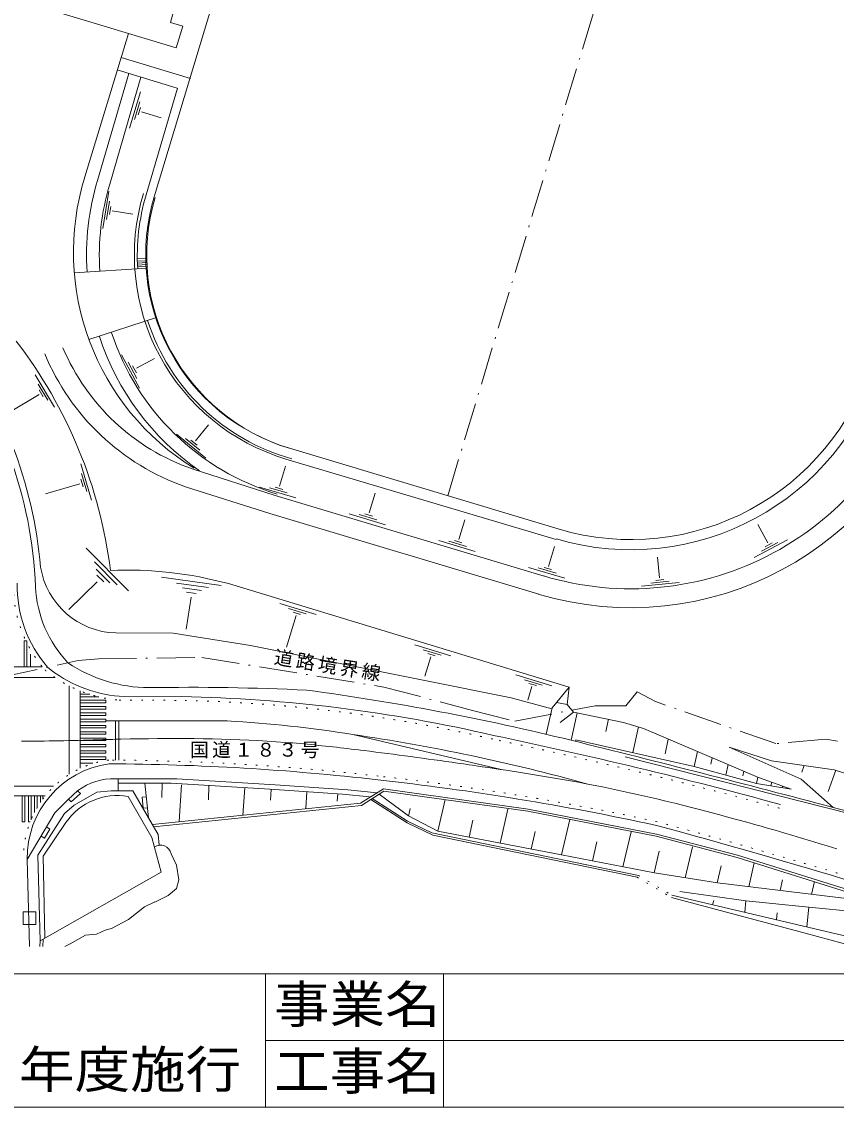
# Model space of a CAD drawing. Units: millimetres, scale not verified. Extents: x 23166 to 580729, y 12886 to 403886.
# Drawn here: x 259751 to 388940, y 12886 to 185052 of the extents above; entities that cross this region are included whole.
import ezdxf
from ezdxf.enums import TextEntityAlignment as Align

# ---------------------------------------------------------------- set-up
doc = ezdxf.new("R2010")
doc.units = ezdxf.units.MM
doc.header["$LTSCALE"] = 1000
for name, pattern in [('CHAIN', [18.5, 12, -1.5, 3.5, -1.5]), ('DASHED_DOTTED', [9.25, 6, -1.5, 0.25, -1.5]), ('DOTTED', [1.75, 0.25, -1.5])]:
    doc.linetypes.add(name, pattern=pattern)
for name, color, linetype, lineweight in [('建物', 4, 'Continuous', 5), ('敷地境界', 2, 'DASHED_DOTTED', 5), ('法', 7, 'Continuous', 5), ('法-2', 4, 'Continuous', 5), ('道路', 4, 'Continuous', 5), ('ｸﾞﾗﾝﾄﾞ', 3, 'Continuous', 5)]:
    doc.layers.add(name, color=color, linetype=linetype, lineweight=lineweight)
doc.styles.add('ＭＳ ゴシック', font='')
doc.styles.get('ＭＳ ゴシック').set_extended_font_data('MS Gothic')

msp = doc.modelspace()

# ---------------------------------------------------------------- linework, layer by layer
at = {"layer": '建物', "color": 2}
for p, q in [((284246, 180910), (265290, 186628)), ((283843, 186672), (283323, 184948)), ((285286, 184356), (283323, 184948)), ((285286, 184356), (284246, 180910))]:
    msp.add_line(p, q, dxfattribs=at)
at = {"layer": '敷地境界'}
for p, q in [((256345, 81039), (268707, 83729)), ((268707, 83729), (271956, 83998)), ((271956, 83998), (288320, 84237)), ((288320, 84237), (317168, 79532)), ((317168, 79532), (331265, 75835)), ((355582, 76569), (357379, 78758)), ((357379, 78758), (360256, 77219)), ((331265, 75835), (337936, 74126)), ((337936, 74126), (350700, 76569)), ((355582, 76569), (350700, 76569)), ((379338, 70555), (360256, 77219)), ((387279, 71270), (379338, 70555)), ((398226, 69240), (387279, 71270))]:
    msp.add_line(p, q, dxfattribs=at)
at = {"layer": '法'}
for p, q in [((276674, 183194), (269781, 160476)), ((275513, 179366), (286531, 176030)), ((274868, 177416), (284429, 174521)), ((276749, 176846), (271765, 159884)), ((278626, 176278), (273712, 159302)), ((284464, 174510), (279480, 157581)), ((279583, 147495), (278085, 147471)), ((279568, 147147), (278094, 147053)), ((279587, 146848), (278104, 146753)), ((279606, 146548), (278116, 146453)), ((279645, 145950), (268091, 145208)), ((279626, 146249), (278131, 146153)), ((281137, 138136), (270410, 134660)), ((344525, 102955), (301653, 115690)), ((346557, 79538), (292524, 95933)), ((283758, 88105), (274658, 88107)), ((296022, 86105), (283758, 88105)), ((337361, 77818), (296022, 86105)), ((346557, 79538), (343884, 76249)), ((346557, 79538), (346261, 76765)), ((343838, 76071), (337361, 77818)), ((343884, 76249), (342908, 72048)), ((346261, 76765), (344567, 77089)), ((346261, 76765), (347239, 75543)), ((347239, 75543), (355204, 73937)), ((355204, 73937), (358372, 72962)), ((358372, 72962), (376601, 65204)), ((347648, 71159), (347596, 70916)), ((366383, 66918), (347648, 71159)), ((383368, 64906), (371945, 69989)), ((371945, 69989), (378650, 67829)), ((378650, 67829), (388586, 66414)), ((376286, 64259), (366383, 66918)), ((388586, 66414), (407769, 60246)), ((274613, 64997), (284338, 65003)), ((275025, 64945), (275025, 63090)), ((275025, 64302), (283472, 64308)), ((279859, 58801), (279303, 64305)), ((283472, 64308), (299093, 63320)), ((284338, 65003), (299959, 64015)), ((299959, 64015), (311487, 63240)), ((376286, 64259), (381788, 63330)), ((376601, 65204), (381788, 63330)), ((388440, 60443), (383368, 64906)), ((267081, 61662), (268661, 63115)), ((269068, 62670), (267576, 61345)), ((268062, 60786), (271640, 62839)), ((268582, 63056), (269068, 62670)), ((271640, 62839), (273959, 63090)), ((273959, 63090), (277369, 63090)), ((280386, 55658), (276631, 62175)), ((281410, 56128), (277369, 63090)), ((278840, 62063), (279522, 62137)), ((278840, 62063), (279028, 60309)), ((299093, 63320), (310621, 62544)), ((310621, 62544), (314934, 62099)), ((311487, 63240), (316100, 62763)), ((313456, 61134), (317121, 63392)), ((313631, 60771), (317196, 63040)), ((316450, 62565), (321088, 59090)), ((317121, 63392), (340091, 60164)), ((317196, 63040), (340025, 59832)), ((265003, 59584), (267081, 61662)), ((268062, 60786), (266547, 59488)), ((267153, 61744), (267576, 61345)), ((279028, 60309), (279699, 60381)), ((280468, 57751), (313456, 61134)), ((280677, 57391), (313631, 60771)), ((315117, 61717), (320894, 57993)), ((315337, 61856), (320920, 58257)), ((396517, 58282), (388440, 60443)), ((265003, 59584), (260640, 52173)), ((266547, 59488), (262286, 52894)), ((321088, 59090), (325761, 56676)), ((340025, 59832), (360352, 55875)), ((340091, 60164), (360419, 56207)), ((263160, 52687), (266770, 58073)), ((264201, 57016), (263379, 55562)), ((264201, 57016), (263686, 57346)), ((320894, 57993), (324931, 56055)), ((320920, 58257), (324815, 56388)), ((262822, 55879), (263379, 55562)), ((281879, 50187), (280386, 55658)), ((281410, 56128), (281569, 54458)), ((324815, 56388), (357556, 49641)), ((324931, 56055), (357345, 49376)), ((325761, 56676), (345364, 52904)), ((360352, 55875), (373212, 52513)), ((360419, 56207), (373278, 52845)), ((262286, 52894), (262685, 39284)), ((263160, 52687), (263399, 39689)), ((283461, 53097), (284286, 51301)), ((345364, 52904), (360094, 50071)), ((373212, 52513), (396066, 45305)), ((281879, 50187), (262685, 39284)), ((284286, 51301), (284690, 48949)), ((360094, 50071), (370127, 48477)), ((284690, 48949), (284321, 47588)), ((370127, 48477), (396066, 45305)), ((284321, 47588), (282965, 46483)), ((394046, 39198), (362845, 46536)), ((374614, 45650), (364143, 47119)), ((280868, 45452), (279242, 44653)), ((282965, 46483), (280843, 45439)), ((384008, 40487), (362805, 46170)), ((384571, 44646), (374614, 45650)), ((259982, 41882), (259982, 43882)), ((259982, 43882), (261982, 43882)), ((261982, 43882), (261982, 41882)), ((279242, 44653), (276713, 42671)), ((392135, 43910), (384571, 44646)), ((261982, 41882), (259982, 41882)), ((276713, 42671), (273976, 41248)), ((269857, 40183), (267445, 38814)), ((271620, 40343), (269857, 40183)), ((272961, 40978), (271620, 40343)), ((273976, 41248), (272961, 40978)), ((391828, 38397), (384008, 40487)), ((262685, 39284), (262642, 38397)), ((263170, 39559), (263113, 38397)), ((267445, 38814), (266565, 38397))]:
    msp.add_line(p, q, dxfattribs=at)
at = {"layer": '法', "linetype": 'DOTTED'}
for p, q in [((357345, 49376), (362805, 46170)), ((357556, 49641), (362845, 46536))]:
    msp.add_line(p, q, dxfattribs=at)
at = {"layer": '法'}
for centre, radius, start, end in [((308180, 148497), 40224, 162.67345, 238.43846), ((311579, 147999), 41550, 163.37885, 183.66652), ((311579, 147999), 39518, 163.37886, 183.66156), ((311414, 148048), 33799, 163.21436, 253.21439), ((311579, 147999), 33499, 163.37883, 183.67136), ((311579, 147999), 33499, 197.95169, 254.40292), ((194316, 92868), 68662, 4.72647, 38.04134), ((199644, 88778), 74759, 7.10275, 37.62036), ((311579, 147999), 41550, 198.03076, 235.3242), ((311579, 147999), 39518, 198.09935, 253.37885), ((356343, 142919), 41613, 253.52646, 343.21431), ((275047, 100570), 12469, 189.29849, 268.21143), ((276490, 37135), 60945, 74.7462, 92.50159), ((274407, 55296), 9703, 88.78227, 126.30722), ((274911, 52406), 9919, 80.01312, 145.15683), ((281756, 52722), 1746, 12.40575, 123.59268)]:
    msp.add_arc(centre, radius, start, end, dxfattribs=at)
at = {"layer": '法-2'}
for p, q in [((278588, 173937), (276855, 168192)), ((278480, 172367), (277633, 169559)), ((278573, 171464), (278210, 170260)), ((278727, 170761), (281868, 169814)), ((273553, 158175), (272602, 152251)), ((273655, 156606), (273191, 153709)), ((273868, 155723), (273669, 154481)), ((274114, 155047), (277354, 154527)), ((275600, 132238), (278437, 126951)), ((276634, 131053), (278020, 128468)), ((277944, 130091), (280835, 131642)), ((277338, 130480), (277933, 129372)), ((261887, 129044), (264972, 123898)), ((262376, 127549), (263884, 125033)), ((262529, 125931), (257650, 123006)), ((262506, 126650), (263153, 125572)), ((287297, 118569), (289374, 121108)), ((284310, 119655), (288954, 115856)), ((285719, 118955), (287989, 117098)), ((286589, 118696), (287562, 117900)), ((269141, 114950), (270835, 109194)), ((300655, 111404), (301593, 114548)), ((269139, 112478), (269494, 111272)), ((269238, 113381), (270066, 110567)), ((268981, 111776), (263523, 110169)), ((297480, 111256), (303230, 109540)), ((299050, 111153), (301860, 110314)), ((299953, 111248), (301158, 110889)), ((314864, 107151), (315802, 110294)), ((311689, 107002), (317439, 105286)), ((313259, 106899), (316069, 106060)), ((314162, 106995), (315367, 106635)), ((329077, 102908), (330015, 106052)), ((378060, 102403), (376509, 105294)), ((325902, 102760), (331651, 101044)), ((327471, 102657), (330282, 101818)), ((328374, 102753), (329579, 102393)), ((343289, 98666), (344227, 101810)), ((381200, 102896), (375912, 100059)), ((379683, 102479), (377098, 101093)), ((378779, 102392), (377671, 101797)), ((269962, 101574), (276671, 94798)), ((360920, 96864), (360594, 100128)), ((271288, 99382), (274895, 95739)), ((271582, 98231), (273724, 96069)), ((340114, 98518), (345863, 96802)), ((341684, 98415), (344494, 97576)), ((342587, 98511), (343791, 98151)), ((271687, 97272), (272754, 96195)), ((281925, 96955), (291371, 95652)), ((361581, 96578), (360329, 96453)), ((267214, 91827), (271743, 96194)), ((284310, 96020), (289388, 95320)), ((285243, 95286), (288258, 94870)), ((364010, 96118), (358040, 95520)), ((362449, 96313), (359531, 96021)), ((285841, 88693), (286609, 93766)), ((285909, 94588), (287411, 94381)), ((300714, 92764), (306459, 91031)), ((302081, 91986), (304889, 91139)), ((302782, 91409), (303986, 91046)), ((303283, 90893), (301760, 85844)), ((322077, 86213), (327822, 84480)), ((323444, 85435), (326253, 84588)), ((324146, 84858), (325349, 84495)), ((324646, 84342), (323711, 81243)), ((338100, 81472), (343845, 79739)), ((339467, 80694), (342276, 79846)), ((340669, 79600), (340027, 77470)), ((340168, 80116), (341372, 79753)), ((345171, 73899), (347239, 75543)), ((346901, 71088), (347856, 75418)), ((352390, 72501), (352813, 74419)), ((356647, 69138), (357547, 73216)), ((361779, 68945), (362296, 71292)), ((366384, 66918), (366915, 69326)), ((369035, 67294), (369262, 68327)), ((371425, 65565), (371796, 67249)), ((374105, 65452), (374269, 66196)), ((383477, 66024), (383859, 67087)), ((387648, 62976), (388852, 66328)), ((281986, 62033), (282043, 64307)), ((284705, 58185), (285086, 64012)), ((289369, 61642), (289405, 63933)), ((376287, 64259), (376505, 65245)), ((378573, 63873), (378699, 64446)), ((380371, 63569), (380427, 63821)), ((294835, 59226), (295119, 63571)), ((299208, 61579), (299321, 63304)), ((304809, 60247), (304984, 62924)), ((309787, 61452), (309862, 62595)), ((326909, 61675), (325753, 56678)), ((321380, 60246), (321109, 59075)), ((336863, 60172), (335615, 54780)), ((331312, 58404), (330692, 55728)), ((346661, 58504), (345364, 52904)), ((341175, 56626), (340529, 53835)), ((356389, 56563), (355108, 51030)), ((350973, 54975), (350275, 51959)), ((360833, 53515), (360038, 50079)), ((366119, 54183), (364987, 49293)), ((370662, 51165), (370042, 48487)), ((375918, 51637), (375047, 47875)), ((380414, 48943), (380026, 47266)), ((385503, 48696), (385030, 46654)), ((369499, 45656), (369308, 45016)), ((374614, 45650), (374447, 43807)), ((379551, 43736), (379465, 42627)), ((384571, 44646), (384270, 41497))]:
    msp.add_line(p, q, dxfattribs=at)
at = {"layer": '道路', "color": 3}
for p, q in [((299974, 109928), (286774, 114142)), ((299112, 107054), (285711, 111302)), ((342604, 97135), (299974, 109928)), ((341742, 94262), (299112, 107054)), ((275231, 78071), (285099, 78013)), ((391336, 59377), (355458, 68468)), ((260986, 38397), (260640, 52173)), ((395583, 45881), (373280, 52848))]:
    msp.add_line(p, q, dxfattribs=at)
at = {"layer": '道路', "color": 7}
for p, q in [((260159, 82777), (260159, 86850)), ((260559, 86850), (260159, 86850)), ((260559, 82778), (260559, 86850)), ((261159, 82778), (261159, 84767)), ((262999, 82759), (249669, 82759)), ((265046, 81039), (248347, 81039)), ((267287, 65700), (267287, 79714)), ((269007, 66686), (269007, 78931)), ((269007, 78381), (270542, 78381)), ((269007, 77981), (271989, 77981)), ((269022, 77441), (273099, 77441)), ((269022, 77041), (273099, 77041)), ((269022, 76441), (273099, 76441)), ((269022, 76041), (273099, 76041)), ((273099, 77041), (273099, 77441)), ((273099, 76041), (273099, 76441)), ((269022, 75441), (273099, 75441)), ((269022, 75041), (273099, 75041)), ((269022, 74441), (273099, 74441)), ((269023, 74041), (273099, 74041)), ((273099, 75041), (273099, 75441)), ((273099, 74041), (273099, 74441)), ((273099, 74154), (292337, 74154)), ((274651, 74154), (274651, 67945)), ((275131, 74154), (275131, 67942)), ((269023, 73441), (273099, 73441)), ((269023, 73041), (273099, 73041)), ((269023, 72441), (273099, 72441)), ((273099, 73041), (273099, 73441)), ((273099, 72041), (273099, 72441)), ((269024, 72041), (273099, 72041)), ((269024, 71441), (273099, 71441)), ((269024, 71041), (273099, 71041)), ((273099, 71041), (273099, 71441)), ((312244, 72006), (335791, 66472)), ((269024, 70441), (273099, 70441)), ((269025, 70041), (273099, 70041)), ((269025, 69441), (273099, 69441)), ((269026, 69041), (273099, 69041)), ((273099, 70041), (273099, 70441)), ((273099, 69041), (273099, 69441)), ((269026, 68441), (273099, 68441)), ((269026, 68041), (273099, 68041)), ((269026, 67441), (271015, 67441)), ((273099, 68041), (273099, 68441)), ((247413, 63832), (264783, 63832)), ((249095, 62267), (263481, 62267)), ((259840, 62252), (259840, 58175)), ((260240, 62252), (260240, 58175)), ((260840, 62252), (260840, 58175)), ((261240, 62252), (261240, 58498)), ((261780, 62267), (261780, 59656)), ((262180, 62267), (262180, 60381)), ((262713, 62276), (262713, 61227)), ((263113, 62276), (263113, 61791)), ((259840, 58175), (260240, 58175)), ((260840, 58175), (261109, 58175))]:
    msp.add_line(p, q, dxfattribs=at)
at = {"layer": '道路', "color": 7, "linetype": 'DOTTED'}
msp.add_line((275227, 77472), (285096, 77414), dxfattribs=at)
at = {"layer": '道路', "linetype": 'CHAIN'}
for p, q in [((260187, 70961), (259735, 70965)), ((260966, 70958), (260187, 70961)), ((261745, 70958), (260966, 70958)), ((262524, 70962), (261745, 70958)), ((263302, 70968), (262524, 70962)), ((264081, 70978), (263302, 70968)), ((264859, 70990), (264081, 70978)), ((265638, 71005), (264859, 70990)), ((266416, 71021), (265638, 71005)), ((267194, 71039), (266416, 71021)), ((267973, 71059), (267194, 71039)), ((268751, 71080), (267973, 71059)), ((269529, 71101), (268751, 71080)), ((270307, 71124), (269529, 71101)), ((271086, 71146), (270307, 71124)), ((271864, 71169), (271086, 71146)), ((272642, 71191), (271864, 71169)), ((273421, 71213), (272642, 71191)), ((274199, 71234), (273421, 71213)), ((274651, 71245), (274199, 71234)), ((275491, 71266), (274651, 71245)), ((276940, 71298), (275491, 71266)), ((278389, 71324), (276940, 71298)), ((279839, 71345), (278389, 71324)), ((281288, 71361), (279839, 71345)), ((282738, 71370), (281288, 71361)), ((284188, 71373), (282738, 71370)), ((285637, 71369), (284188, 71373)), ((287087, 71358), (285637, 71369)), ((288536, 71339), (287087, 71358)), ((289985, 71312), (288536, 71339)), ((291434, 71277), (289985, 71312)), ((292882, 71232), (291434, 71277)), ((294330, 71179), (292882, 71232)), ((295777, 71116), (294330, 71179)), ((297224, 71044), (295777, 71116)), ((298670, 70961), (297224, 71044)), ((300116, 70867), (298670, 70961)), ((301560, 70762), (300116, 70867)), ((302398, 70696), (301560, 70762)), ((302734, 70669), (302398, 70696)), ((303315, 70620), (302734, 70669)), ((303895, 70569), (303315, 70620)), ((304476, 70516), (303895, 70569)), ((305056, 70462), (304476, 70516)), ((305636, 70406), (305056, 70462)), ((306216, 70349), (305636, 70406)), ((306796, 70290), (306216, 70349)), ((307375, 70230), (306796, 70290)), ((307955, 70169), (307375, 70230)), ((308534, 70106), (307955, 70169)), ((309114, 70042), (308534, 70106)), ((309693, 69977), (309114, 70042)), ((310272, 69911), (309693, 69977)), ((310851, 69844), (310272, 69911)), ((311430, 69777), (310851, 69844)), ((312009, 69708), (311430, 69777)), ((312588, 69638), (312009, 69708)), ((313166, 69568), (312588, 69638)), ((313502, 69527), (313166, 69568)), ((314040, 69461), (313502, 69527)), ((314969, 69346), (314040, 69461)), ((315897, 69229), (314969, 69346)), ((316825, 69111), (315897, 69229)), ((317753, 68992), (316825, 69111)), ((318681, 68871), (317753, 68992)), ((319608, 68749), (318681, 68871)), ((320535, 68625), (319608, 68749)), ((321463, 68501), (320535, 68625)), ((322390, 68375), (321463, 68501)), ((323317, 68249), (322390, 68375)), ((324243, 68121), (323317, 68249)), ((325170, 67992), (324243, 68121)), ((326096, 67862), (325170, 67992)), ((327023, 67732), (326096, 67862)), ((327949, 67600), (327023, 67732)), ((328875, 67468), (327949, 67600)), ((329801, 67335), (328875, 67468)), ((330728, 67202), (329801, 67335)), ((331265, 67124), (330728, 67202)), ((331820, 67043), (331265, 67124)), ((332777, 66903), (331820, 67043)), ((333734, 66762), (332777, 66903)), ((334691, 66621), (333734, 66762)), ((335648, 66477), (334691, 66621)), ((336604, 66333), (335648, 66477)), ((337561, 66187), (336604, 66333)), ((338517, 66039), (337561, 66187)), ((339472, 65889), (338517, 66039)), ((340428, 65737), (339472, 65889)), ((341383, 65582), (340428, 65737)), ((342337, 65426), (341383, 65582)), ((343291, 65266), (342337, 65426)), ((344244, 65104), (343291, 65266)), ((345197, 64939), (344244, 65104)), ((346150, 64771), (345197, 64939)), ((347102, 64599), (346150, 64771)), ((348053, 64424), (347102, 64599)), ((349003, 64246), (348053, 64424)), ((349554, 64141), (349003, 64246)), ((350394, 63978), (349554, 64141)), ((351840, 63690), (350394, 63978)), ((353285, 63393), (351840, 63690)), ((354728, 63088), (353285, 63393)), ((356169, 62775), (354728, 63088)), ((357609, 62454), (356169, 62775)), ((359047, 62126), (357609, 62454)), ((360483, 61790), (359047, 62126)), ((361918, 61447), (360483, 61790)), ((363352, 61097), (361918, 61447)), ((364784, 60741), (363352, 61097)), ((366214, 60378), (364784, 60741)), ((367643, 60009), (366214, 60378)), ((369070, 59635), (367643, 60009)), ((370496, 59255), (369070, 59635)), ((371921, 58869), (370496, 59255)), ((373344, 58479), (371921, 58869)), ((374766, 58083), (373344, 58479)), ((376186, 57683), (374766, 58083)), ((377009, 57449), (376186, 57683)), ((377825, 57216), (377009, 57449)), ((379229, 56811), (377825, 57216)), ((380632, 56402), (379229, 56811)), ((382034, 55989), (380632, 56402)), ((383435, 55574), (382034, 55989)), ((384835, 55155), (383435, 55574)), ((386234, 54733), (384835, 55155)), ((387632, 54308), (386234, 54733)), ((389029, 53881), (387632, 54308))]:
    msp.add_line(p, q, dxfattribs=at)
at = {"layer": '道路', "color": 3}
for centre, radius, start, end in [((194316, 92868), 67662, 2.16202, 38.04134), ((298123, 146766), 34542, 202.87402, 250.81747), ((298123, 146766), 37573, 202.51186, 250.71005), ((356343, 142919), 50800, 253.21431, 343.21429), ((356343, 142919), 47800, 253.21429, 343.21431), ((279077, 95735), 20061, 179.17627, 220.5224), ((280763, 96375), 18857, 182.90285, 223.52698), ((276886, 98509), 20504, 230.44077, 265.36801), ((280045, 102645), 23209, 236.06926, 269.74739), ((286420, -305214), 384705, 87.23415, 90.96471), ((280605, -160243), 238299, 76.91092, 88.91939), ((252009, -314489), 397082, 76.17407, 82.33327), ((181179, -665079), 752738, 74.67719, 78.24193), ((-236746, -2292821), 2434894, 75.12202, 76.13109), ((275628, 52493), 14991, 97.64015, 181.22481), ((272030, -318952), 386307, 83.43018, 89.76193), ((268561, -365672), 433120, 77.75658, 83.68144), ((45648, -1098401), 1198085, 71.59451, 74.76837)]:
    msp.add_arc(centre, radius, start, end, dxfattribs=at)
at = {"layer": '道路', "color": 7, "linetype": 'DOTTED'}
for centre, radius, start, end in [((279077, 95735), 20661, 179.17627, 220.5224), ((276886, 98509), 21104, 230.44077, 265.36801), ((280605, -160243), 237699, 76.91092, 88.91939), ((181179, -665079), 752138, 74.67719, 78.24193), ((275628, 52493), 15591, 97.64015, 181.22481), ((272030, -318952), 386907, 83.43018, 89.76193), ((268561, -365672), 433720, 77.75658, 83.68144), ((45648, -1098401), 1198685, 71.50853, 74.76837)]:
    msp.add_arc(centre, radius, start, end, dxfattribs=at)
at = {"layer": '道路', "color": 7}
for centre, radius, start, end in [((282066, -114354), 188787, 80.80199, 86.88135), ((268397, -228394), 303583, 74.49561, 81.69566)]:
    msp.add_arc(centre, radius, start, end, dxfattribs=at)
at = {"layer": 'ｸﾞﾗﾝﾄﾞ', "color": 7, "linetype": 'DASHED_DOTTED'}
msp.add_line((327313, 109868), (380594, 286503), dxfattribs=at)
at = {"layer": 'ｸﾞﾗﾝﾄﾞ', "color": 2}
for p, q in [((280777, 157290), (315575, 272652)), ((344846, 104606), (302216, 117399))]:
    msp.add_line(p, q, dxfattribs=at)
at = {"layer": 'ｸﾞﾗﾝﾄﾞ'}
for p, q in [((580729, 34059), (23166, 34059)), ((298418, 34059), (298418, 12886)), ((326649, 34059), (326649, 12886)), ((580729, 23473), (298418, 23473)), ((580729, 12886), (23166, 12886))]:
    msp.add_line(p, q, dxfattribs=at)
at = {"layer": 'ｸﾞﾗﾝﾄﾞ', "color": 2}
for centre, radius, start, end in [((311414, 148048), 32000, 163.21434, 253.29663), ((311579, 147999), 32000, 163.37886, 253.29662), ((356342, 142919), 40000, 253.29662, 343.21432)]:
    msp.add_arc(centre, radius, start, end, dxfattribs=at)

# ---------------------------------------------------------------- texts
at = {"layer": '法', "insert": (299630, 83005), "char_height": 2199, "attachment_point": 7, "rotation": 350.893, "style": 'ＭＳ ゴシック'}
msp.add_mtext('\\T1.17;道路境界線', dxfattribs=at)
at = {"layer": '法', "insert": (286439, 68246), "char_height": 2199, "attachment_point": 7, "style": 'ＭＳ ゴシック'}
msp.add_mtext('\\T1.17;国道１８３号', dxfattribs=at)
at = {"layer": 'ｸﾞﾗﾝﾄﾞ', "color": 2, "style": 'ＭＳ ゴシック', "width": 1.1}
for s, p in [('事業名', (299786, 24517)), ('年度施行', (259343, 14194)), ('工事名', (299786, 13911))]:
    msp.add_text(s, height=5865, dxfattribs=at).set_placement(p, align=Align.BOTTOM_LEFT)

doc.saveas('drawing.dxf')
